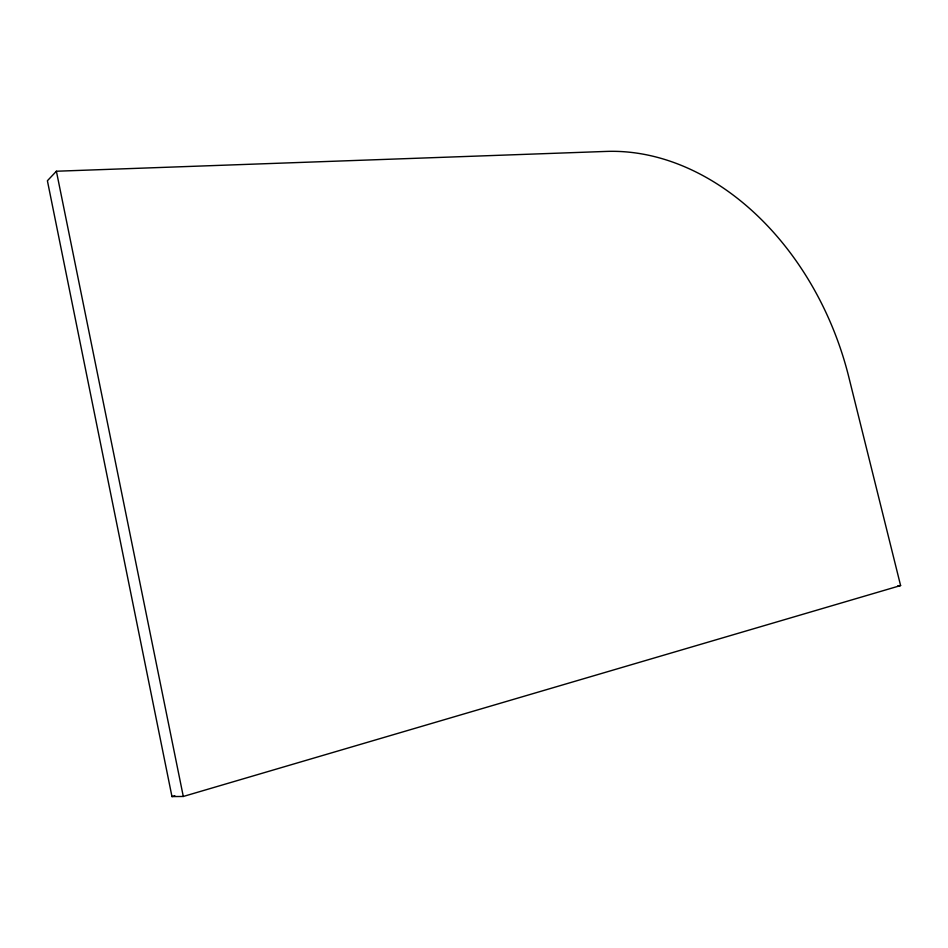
<?xml version="1.0" encoding="UTF-8"?>
<svg xmlns="http://www.w3.org/2000/svg" width="948" height="948" viewBox="0 0 948 948"><rect width="100%" height="100%" fill="white"/><g stroke="black" fill="none" stroke-linecap="round" stroke-linejoin="round"><path stroke-width="1.42" d="M56.394 171.233L47.4 180.748L171.967 796.581L183.296 796.462L900.6 585.544L848.768 376.913A269.481 204.306 71.6 0 0 606.341 151.419L56.394 171.233L183.296 796.462M171.967 796.581L174.811 795.739M897.697 585.983L900.6 585.544"/></g></svg>
